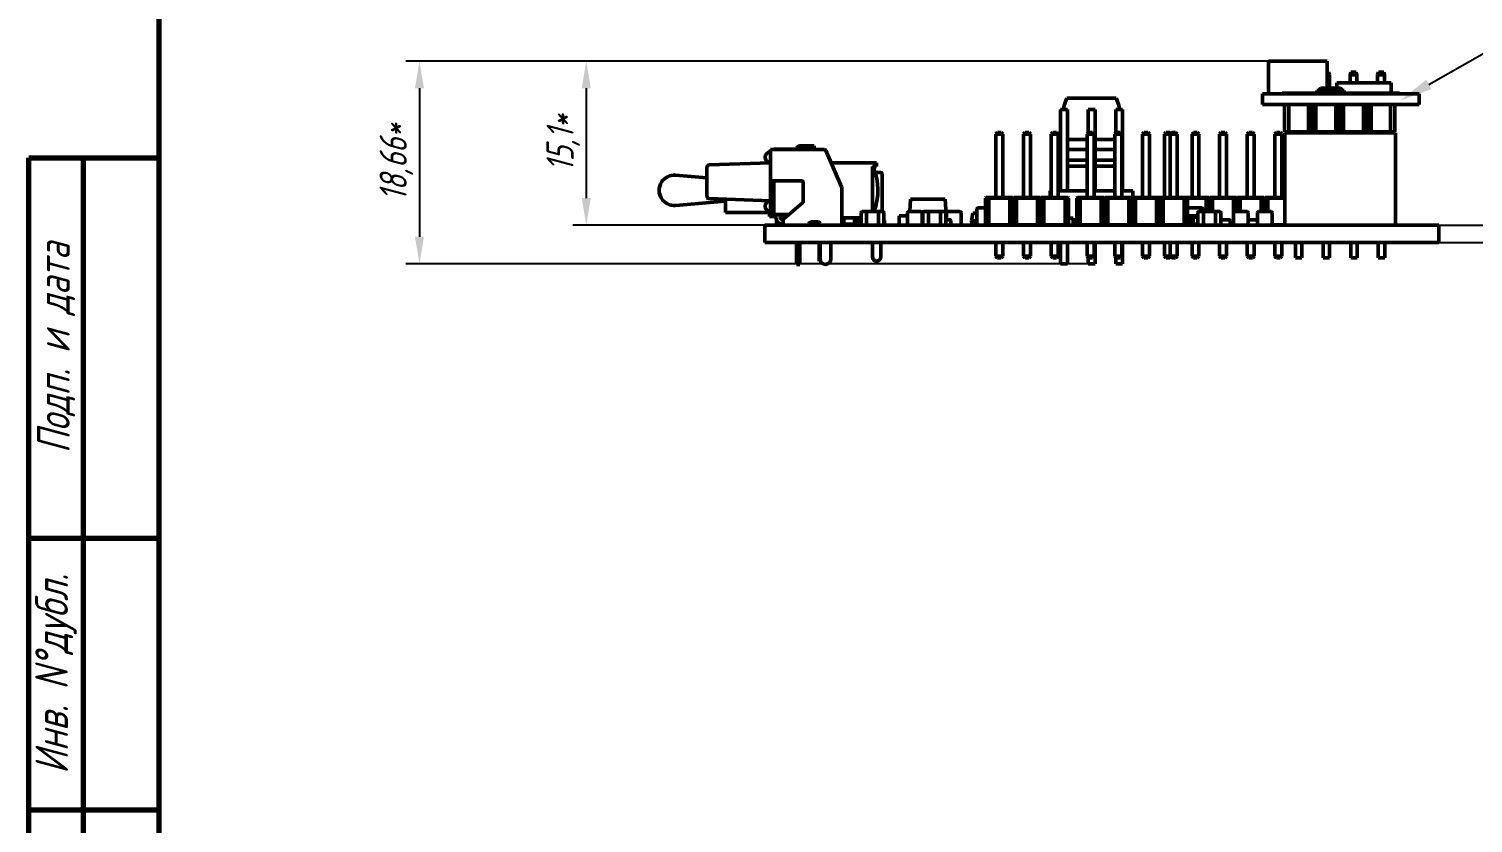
# Model space of a CAD drawing. Header units: millimetres. Extents: x 2803 to 446186229, y 1206 to 1506.
# Drawn here: x 3011.8 to 3144.7, y 1297.6 to 1370.7 of the extents above; entities that cross this region are included whole.
import ezdxf
from ezdxf import colors
from ezdxf.entities.mleader import LeaderData, LeaderLine
from ezdxf.math import Vec2, Vec3

# ---------------------------------------------------------------- set-up
doc = ezdxf.new("R2010")
doc.units = ezdxf.units.MM
for name, color, linetype, lineweight in [('Format', 7, 'Continuous', 25), ('Tonk', 7, 'Continuous', 25), ('Visible (ANSI)', 7, 'Continuous', 50)]:
    doc.layers.add(name, color=color, linetype=linetype, lineweight=lineweight)
doc.styles.get("Standard").update_dxf_attribs({"font": '', "width": 0.8, "oblique": 15})
doc.styles.get('Standard').set_extended_font_data('GOST type B')
doc.dimstyles.new('ISO-25', dxfattribs={"dimtxt": 2.5, "dimasz": 2.5, "dimexe": 1.25, "dimexo": 0, "dimtad": 1, "dimtxsty": 'Standard', "dimcen": 2.5, "dimadec": 0, "dimazin": 0, "dimtfac": 1, "dimtmove": 0, "dimatfit": 3, "dimfxl": 1, "dimarcsym": 0})

# ---------------------------------------------------------------- blocks, each defined once
blk = doc.blocks.new('*D70')
at = {"layer": 'Tonk', "color": 0, "lineweight": -2, "transparency": 16777216}
for p, q in [((3125.9, 1367.76), (3046.53, 1367.76)), ((3047.78, 1365.26), (3047.78, 1351.6)), ((3109.94, 1349.1), (3046.53, 1349.1))]:
    blk.add_line(p, q, dxfattribs=at)
at = {"layer": 'Tonk', "color": 0, "transparency": 16777216}
for points in [[(3047.37, 1365.26), (3048.2, 1365.26), (3047.78, 1367.76)], [(3047.37, 1351.6), (3048.2, 1351.6), (3047.78, 1349.1)]]:
    blk.add_solid(points, dxfattribs=at)
at = {"layer": 'Tonk', "color": 0, "transparency": 16777216, "insert": (3045.66, 1358.43), "char_height": 2.5, "width": 6.4379, "attachment_point": 5, "rotation": 90}
blk.add_mtext('18,66*', dxfattribs=at)
blk = doc.blocks.new('*D71')
at = {"layer": 'Tonk', "color": 0, "lineweight": -2, "transparency": 16777216}
for p, q in [((3160.66, 1355.16), (3160.66, 1363.5)), ((3079.56, 1352.66), (3161.91, 1352.66)), ((3160.66, 1351.07), (3160.66, 1352.66)), ((3079.56, 1351.07), (3161.91, 1351.07)), ((3160.66, 1348.57), (3160.66, 1346.07))]:
    blk.add_line(p, q, dxfattribs=at)
at = {"layer": 'Tonk', "color": 0, "transparency": 16777216}
for points in [[(3160.24, 1355.16), (3161.07, 1355.16), (3160.66, 1352.66)], [(3160.24, 1348.57), (3161.07, 1348.57), (3160.66, 1351.07)]]:
    blk.add_solid(points, dxfattribs=at)
at = {"layer": 'Tonk', "color": 0, "transparency": 16777216, "insert": (3158.53, 1360.6), "char_height": 2.5, "attachment_point": 5, "rotation": 90}
blk.add_mtext('1,6*', dxfattribs=at)
blk = doc.blocks.new('*D72')
at = {"layer": 'Tonk', "color": 0, "lineweight": -2, "transparency": 16777216}
for p, q in [((3125.9, 1367.76), (3061.88, 1367.76)), ((3063.13, 1365.26), (3063.13, 1355.16)), ((3079.56, 1352.66), (3061.88, 1352.66))]:
    blk.add_line(p, q, dxfattribs=at)
at = {"layer": 'Tonk', "color": 0, "transparency": 16777216}
for points in [[(3062.71, 1365.26), (3063.55, 1365.26), (3063.13, 1367.76)], [(3062.71, 1355.16), (3063.55, 1355.16), (3063.13, 1352.66)]]:
    blk.add_solid(points, dxfattribs=at)
at = {"layer": 'Tonk', "color": 0, "transparency": 16777216, "insert": (3061.01, 1360.21), "char_height": 2.5, "attachment_point": 5, "rotation": 90}
blk.add_mtext('15,1*', dxfattribs=at)

msp = doc.modelspace()

# ---------------------------------------------------------------- linework, layer by layer
at = {"layer": 'Format', "lineweight": 70}
for p, q in [((3023.849, 1253.782), (3023.849, 1500.782)), ((3011.849, 1213.863), (3011.849, 1358.863)), ((3011.849, 1358.863), (3016.849, 1358.863)), ((3016.849, 1358.863), (3016.849, 1213.863)), ((3016.849, 1358.863), (3023.849, 1358.863)), ((3011.849, 1323.863), (3023.849, 1323.863)), ((3011.849, 1298.863), (3023.849, 1298.863))]:
    msp.add_line(p, q, dxfattribs=at)
at = {"layer": 'Visible (ANSI)'}
for p, q in [((3125.898, 1367.758), (3125.898, 1364.758)), ((3125.898, 1367.758), (3131.298, 1367.758)), ((3131.298, 1367.758), (3131.298, 1365.258)), ((3131.298, 1366.758), (3131.431, 1366.758)), ((3131.498, 1366.508), (3131.298, 1366.508)), ((3131.431, 1366.758), (3131.498, 1366.508)), ((3131.498, 1365.258), (3131.498, 1366.508)), ((3133.465, 1366.758), (3133.398, 1366.508)), ((3133.398, 1365.758), (3133.398, 1366.508)), ((3134.038, 1366.508), (3133.398, 1366.508)), ((3133.465, 1366.758), (3133.971, 1366.758)), ((3133.971, 1366.758), (3134.038, 1366.508)), ((3134.038, 1365.758), (3134.038, 1366.508)), ((3136.005, 1366.758), (3135.938, 1366.508)), ((3135.938, 1365.758), (3135.938, 1366.508)), ((3136.578, 1366.508), (3135.938, 1366.508)), ((3136.005, 1366.758), (3136.511, 1366.758)), ((3136.511, 1366.758), (3136.578, 1366.508)), ((3136.578, 1365.758), (3136.578, 1366.508)), ((3125.358, 1364.757), (3125.358, 1364.758)), ((3125.358, 1364.758), (3139.758, 1364.758)), ((3139.758, 1364.757), (3125.358, 1364.757)), ((3125.358, 1363.759), (3125.358, 1364.757)), ((3125.358, 1364.757), (3139.758, 1364.757)), ((3127.168, 1364.808), (3127.268, 1364.808)), ((3127.168, 1364.758), (3127.168, 1364.808)), ((3127.268, 1364.808), (3130.868, 1364.808)), ((3130.358, 1365.058), (3130.358, 1364.808)), ((3130.358, 1365.058), (3130.458, 1365.058)), ((3130.458, 1365.058), (3130.458, 1364.808)), ((3130.458, 1365.058), (3132.758, 1365.058)), ((3130.608, 1365.158), (3130.608, 1365.058)), ((3130.708, 1365.258), (3130.808, 1365.258)), ((3130.808, 1365.258), (3132.408, 1365.258)), ((3130.868, 1364.808), (3130.968, 1364.808)), ((3130.968, 1364.808), (3131.068, 1364.808)), ((3130.968, 1364.808), (3130.968, 1364.758)), ((3131.068, 1364.808), (3131.398, 1364.808)), ((3131.398, 1364.808), (3131.498, 1364.808)), ((3131.498, 1364.808), (3131.598, 1364.808)), ((3131.498, 1364.758), (3131.498, 1364.808)), ((3131.598, 1364.808), (3133.198, 1364.808)), ((3132.178, 1365.758), (3132.178, 1365.258)), ((3132.178, 1365.758), (3137.178, 1365.758)), ((3132.408, 1365.258), (3132.508, 1365.258)), ((3132.608, 1365.158), (3132.608, 1365.058)), ((3132.758, 1365.058), (3132.758, 1364.808)), ((3132.758, 1365.058), (3132.858, 1365.058)), ((3132.858, 1365.058), (3132.858, 1364.808)), ((3133.198, 1364.808), (3133.298, 1364.808)), ((3133.298, 1364.808), (3133.398, 1364.808)), ((3133.298, 1364.808), (3133.298, 1364.758)), ((3133.398, 1364.808), (3133.728, 1364.808)), ((3133.728, 1364.808), (3133.828, 1364.808)), ((3133.828, 1364.808), (3133.928, 1364.808)), ((3133.828, 1364.758), (3133.828, 1364.808)), ((3133.928, 1364.808), (3135.528, 1364.808)), ((3135.528, 1364.808), (3135.628, 1364.808)), ((3135.628, 1364.808), (3135.728, 1364.808)), ((3135.628, 1364.808), (3135.628, 1364.758)), ((3135.728, 1364.808), (3136.058, 1364.808)), ((3136.058, 1364.808), (3136.158, 1364.808)), ((3136.158, 1364.808), (3136.258, 1364.808)), ((3136.158, 1364.758), (3136.158, 1364.808)), ((3136.258, 1364.808), (3137.858, 1364.808)), ((3137.178, 1365.758), (3137.178, 1364.808)), ((3137.858, 1364.808), (3137.958, 1364.808)), ((3137.958, 1364.808), (3137.958, 1364.758)), ((3139.758, 1364.757), (3139.758, 1364.758)), ((3139.758, 1363.759), (3139.758, 1364.757)), ((3107.399, 1363.318), (3106.759, 1363.318)), ((3106.759, 1355.819), (3106.759, 1363.318)), ((3107.079, 1363.608), (3107.352, 1364.358)), ((3107.079, 1363.608), (3107.079, 1363.318)), ((3107.352, 1364.358), (3111.886, 1364.358)), ((3107.399, 1355.819), (3107.399, 1363.318)), ((3109.299, 1363.318), (3109.299, 1361.121)), ((3109.299, 1363.318), (3109.939, 1363.318)), ((3109.939, 1363.318), (3109.939, 1355.819)), ((3111.839, 1363.318), (3111.839, 1361.121)), ((3111.839, 1363.318), (3112.479, 1363.318)), ((3111.886, 1364.358), (3112.159, 1363.608)), ((3112.159, 1363.608), (3112.159, 1363.318)), ((3112.479, 1363.318), (3112.479, 1355.819)), ((3139.758, 1363.759), (3125.358, 1363.759)), ((3125.358, 1363.759), (3139.758, 1363.759)), ((3125.358, 1363.759), (3125.358, 1363.758)), ((3139.758, 1363.758), (3125.358, 1363.758)), ((3127.368, 1363.308), (3127.368, 1363.758)), ((3127.368, 1361.258), (3127.368, 1363.308)), ((3127.768, 1363.758), (3127.768, 1361.258)), ((3129.563, 1363.758), (3129.563, 1361.258)), ((3129.863, 1363.758), (3129.863, 1361.258)), ((3129.953, 1363.758), (3129.953, 1361.258)), ((3130.253, 1363.758), (3130.253, 1361.258)), ((3132.103, 1363.758), (3132.103, 1361.258)), ((3132.403, 1363.758), (3132.403, 1361.258)), ((3132.493, 1363.758), (3132.493, 1361.258)), ((3132.793, 1363.758), (3132.793, 1361.258)), ((3134.643, 1363.758), (3134.643, 1361.258)), ((3134.943, 1363.758), (3134.943, 1361.258)), ((3135.033, 1363.758), (3135.033, 1361.258)), ((3135.333, 1363.758), (3135.333, 1361.258)), ((3137.128, 1361.258), (3137.128, 1363.758)), ((3137.528, 1363.758), (3137.528, 1363.308)), ((3137.528, 1363.308), (3137.528, 1361.258)), ((3139.758, 1363.759), (3139.758, 1363.758)), ((3100.813, 1361.048), (3100.963, 1361.198)), ((3100.813, 1361.048), (3100.813, 1355.199)), ((3101.453, 1361.048), (3100.813, 1361.048)), ((3100.963, 1361.198), (3101.303, 1361.198)), ((3101.453, 1361.048), (3101.303, 1361.198)), ((3101.453, 1361.048), (3101.453, 1355.199)), ((3103.352, 1361.048), (3103.502, 1361.198)), ((3103.352, 1361.048), (3103.352, 1355.199)), ((3103.992, 1361.048), (3103.352, 1361.048)), ((3103.502, 1361.198), (3103.842, 1361.198)), ((3103.992, 1361.048), (3103.842, 1361.198)), ((3103.992, 1361.048), (3103.992, 1355.199)), ((3105.892, 1361.048), (3106.042, 1361.198)), ((3105.892, 1361.048), (3105.892, 1355.199)), ((3106.532, 1361.048), (3105.892, 1361.048)), ((3106.042, 1361.198), (3106.382, 1361.198)), ((3106.532, 1361.048), (3106.382, 1361.198)), ((3106.532, 1361.048), (3106.532, 1355.199)), ((3109.376, 1361.198), (3109.226, 1361.048)), ((3109.226, 1361.048), (3109.226, 1355.199)), ((3109.866, 1361.048), (3109.226, 1361.048)), ((3109.376, 1361.198), (3109.716, 1361.198)), ((3109.716, 1361.198), (3109.866, 1361.048)), ((3109.866, 1361.048), (3109.866, 1355.199)), ((3111.916, 1361.198), (3111.766, 1361.048)), ((3111.766, 1361.048), (3111.766, 1355.199)), ((3112.406, 1361.048), (3111.766, 1361.048)), ((3111.916, 1361.198), (3112.256, 1361.198)), ((3112.256, 1361.198), (3112.406, 1361.048)), ((3112.406, 1361.048), (3112.406, 1355.199)), ((3114.456, 1361.198), (3114.306, 1361.048)), ((3114.306, 1361.048), (3114.306, 1355.199)), ((3114.946, 1361.048), (3114.306, 1361.048)), ((3114.456, 1361.198), (3114.796, 1361.198)), ((3114.796, 1361.198), (3114.946, 1361.048)), ((3114.946, 1361.048), (3114.946, 1355.199)), ((3116.319, 1361.048), (3116.469, 1361.198)), ((3116.319, 1361.048), (3116.319, 1355.199)), ((3116.846, 1361.048), (3116.319, 1361.048)), ((3116.469, 1361.198), (3116.809, 1361.198)), ((3116.902, 1361.105), (3116.809, 1361.198)), ((3116.996, 1361.198), (3116.846, 1361.048)), ((3116.846, 1361.048), (3116.846, 1355.199)), ((3117.486, 1361.048), (3116.846, 1361.048)), ((3116.996, 1361.198), (3117.336, 1361.198)), ((3117.336, 1361.198), (3117.486, 1361.048)), ((3117.486, 1361.048), (3117.486, 1355.199)), ((3118.859, 1361.048), (3119.009, 1361.198)), ((3118.859, 1361.048), (3118.859, 1355.199)), ((3119.499, 1361.048), (3118.859, 1361.048)), ((3119.009, 1361.198), (3119.349, 1361.198)), ((3119.499, 1361.048), (3119.349, 1361.198)), ((3119.499, 1361.048), (3119.499, 1355.199)), ((3121.399, 1361.048), (3121.549, 1361.198)), ((3121.399, 1361.048), (3121.399, 1355.199)), ((3122.038, 1361.048), (3121.399, 1361.048)), ((3121.549, 1361.198), (3121.888, 1361.198)), ((3122.038, 1361.048), (3121.888, 1361.198)), ((3122.038, 1361.048), (3122.038, 1355.199)), ((3123.938, 1361.048), (3124.088, 1361.198)), ((3123.938, 1361.048), (3123.938, 1355.199)), ((3124.578, 1361.048), (3123.938, 1361.048)), ((3124.088, 1361.198), (3124.428, 1361.198)), ((3124.578, 1361.048), (3124.428, 1361.198)), ((3124.578, 1361.048), (3124.578, 1355.199)), ((3126.478, 1361.048), (3126.628, 1361.198)), ((3126.478, 1361.048), (3126.478, 1355.199)), ((3127.118, 1361.048), (3126.478, 1361.048)), ((3126.628, 1361.198), (3126.968, 1361.198)), ((3127.118, 1361.048), (3126.968, 1361.198)), ((3127.118, 1361.048), (3127.118, 1355.199)), ((3127.768, 1361.258), (3127.368, 1361.258)), ((3127.408, 1361.158), (3127.408, 1352.659)), ((3127.408, 1361.158), (3137.568, 1361.158)), ((3127.768, 1361.258), (3129.563, 1361.258)), ((3128.318, 1361.158), (3128.318, 1361.258)), ((3128.958, 1361.158), (3128.958, 1361.258)), ((3129.563, 1361.258), (3129.863, 1361.258)), ((3129.863, 1361.258), (3129.953, 1361.258)), ((3129.953, 1361.258), (3130.253, 1361.258)), ((3130.253, 1361.258), (3132.103, 1361.258)), ((3130.858, 1361.158), (3130.858, 1361.258)), ((3131.498, 1361.158), (3131.498, 1361.258)), ((3132.103, 1361.258), (3132.403, 1361.258)), ((3132.403, 1361.258), (3132.493, 1361.258)), ((3132.493, 1361.258), (3132.793, 1361.258)), ((3132.793, 1361.258), (3134.643, 1361.258)), ((3133.398, 1361.158), (3133.398, 1361.258)), ((3134.038, 1361.158), (3134.038, 1361.258)), ((3134.643, 1361.258), (3134.943, 1361.258)), ((3134.943, 1361.258), (3135.033, 1361.258)), ((3135.033, 1361.258), (3135.333, 1361.258)), ((3135.333, 1361.258), (3137.128, 1361.258)), ((3135.938, 1361.158), (3135.938, 1361.258)), ((3136.578, 1361.158), (3136.578, 1361.258)), ((3137.528, 1361.258), (3137.128, 1361.258)), ((3137.568, 1361.158), (3137.568, 1352.659)), ((3080.086, 1356.758), (3080.086, 1359.628)), ((3080.086, 1359.628), (3080.486, 1359.628)), ((3080.386, 1359.658), (3080.386, 1359.628)), ((3083.386, 1359.658), (3080.386, 1359.658)), ((3080.486, 1359.628), (3085.037, 1359.628)), ((3084.086, 1359.958), (3082.786, 1359.958)), ((3083.386, 1359.658), (3083.386, 1359.628)), ((3083.386, 1359.658), (3084.086, 1359.658)), ((3083.686, 1359.628), (3083.686, 1359.658)), ((3084.086, 1359.658), (3084.086, 1359.958)), ((3085.175, 1359.538), (3086.623, 1356.187)), ((3107.399, 1360.556), (3109.226, 1360.556)), ((3107.399, 1359.638), (3109.226, 1359.638)), ((3109.939, 1360.556), (3111.766, 1360.556)), ((3109.939, 1359.638), (3111.766, 1359.638)), ((3074.236, 1358.011), (3074.236, 1355.306)), ((3074.429, 1358.211), (3080.086, 1358.408)), ((3085.661, 1358.413), (3089.84, 1358.413)), ((3089.46, 1358.078), (3089.46, 1353.909)), ((3089.84, 1358.078), (3089.46, 1358.078)), ((3089.84, 1358.413), (3089.84, 1358.078)), ((3107.399, 1358.638), (3109.226, 1358.638)), ((3107.399, 1358.108), (3109.226, 1358.108)), ((3109.939, 1358.638), (3111.766, 1358.638)), ((3109.939, 1358.108), (3111.766, 1358.108)), ((3074.236, 1357.016), (3071.353, 1357.268)), ((3080.086, 1356.608), (3080.086, 1356.758)), ((3080.086, 1356.758), (3080.486, 1356.758)), ((3080.386, 1356.698), (3080.386, 1356.758)), ((3080.386, 1354.059), (3080.386, 1356.698)), ((3082.936, 1356.758), (3080.486, 1356.758)), ((3090.24, 1357.518), (3089.708, 1357.518)), ((3090.34, 1353.909), (3090.34, 1357.418)), ((3080.086, 1354.089), (3080.086, 1356.608)), ((3083.086, 1354.827), (3083.086, 1356.608)), ((3086.635, 1356.127), (3086.635, 1352.809)), ((3105.809, 1355.819), (3105.809, 1355.199)), ((3105.809, 1355.819), (3105.892, 1355.819)), ((3106.532, 1355.819), (3109.226, 1355.819)), ((3109.866, 1355.819), (3111.766, 1355.819)), ((3112.406, 1355.819), (3113.429, 1355.819)), ((3113.429, 1355.819), (3113.429, 1355.199)), ((3075.931, 1354.879), (3071.353, 1354.479)), ((3074.429, 1355.106), (3080.086, 1354.909)), ((3075.931, 1353.837), (3075.931, 1355.054)), ((3080.086, 1353.689), (3080.086, 1354.089)), ((3080.386, 1354.059), (3080.386, 1353.659)), ((3081.288, 1353.204), (3083.034, 1354.714)), ((3092.96, 1355.059), (3092.9, 1353.909)), ((3096.16, 1355.059), (3092.96, 1355.059)), ((3096.16, 1355.059), (3096.26, 1353.159)), ((3099.06, 1352.759), (3099.06, 1354.159)), ((3099.16, 1354.259), (3099.863, 1354.259)), ((3099.913, 1355.199), (3099.863, 1355.149)), ((3099.863, 1352.709), (3099.863, 1355.149)), ((3100.163, 1355.149), (3099.863, 1355.149)), ((3099.913, 1355.199), (3100.183, 1355.199)), ((3100.183, 1355.199), (3100.163, 1355.149)), ((3100.163, 1355.149), (3100.163, 1352.709)), ((3102.103, 1355.149), (3100.163, 1355.149)), ((3100.183, 1355.199), (3102.082, 1355.199)), ((3102.082, 1355.199), (3102.353, 1355.199)), ((3102.082, 1355.199), (3102.103, 1355.149)), ((3102.103, 1352.709), (3102.103, 1355.149)), ((3102.403, 1355.149), (3102.103, 1355.149)), ((3102.403, 1355.149), (3102.353, 1355.199)), ((3102.453, 1355.199), (3102.403, 1355.149)), ((3102.403, 1355.149), (3102.403, 1352.709)), ((3102.403, 1352.709), (3102.403, 1355.149)), ((3102.703, 1355.149), (3102.403, 1355.149)), ((3102.453, 1355.199), (3102.723, 1355.199)), ((3102.723, 1355.199), (3102.703, 1355.149)), ((3102.703, 1355.149), (3102.703, 1352.709)), ((3104.642, 1355.149), (3102.703, 1355.149)), ((3102.723, 1355.199), (3104.622, 1355.199)), ((3104.622, 1355.199), (3104.892, 1355.199)), ((3104.622, 1355.199), (3104.642, 1355.149)), ((3104.642, 1352.709), (3104.642, 1355.149)), ((3104.942, 1355.149), (3104.642, 1355.149)), ((3104.942, 1355.149), (3104.892, 1355.199)), ((3104.992, 1355.199), (3104.942, 1355.149)), ((3104.942, 1352.709), (3104.942, 1355.149)), ((3105.242, 1355.149), (3104.942, 1355.149)), ((3104.942, 1355.149), (3104.942, 1352.709)), ((3104.992, 1355.199), (3105.263, 1355.199)), ((3105.263, 1355.199), (3105.242, 1355.149)), ((3105.242, 1355.149), (3105.242, 1352.709)), ((3107.182, 1355.149), (3105.242, 1355.149)), ((3105.263, 1355.199), (3107.162, 1355.199)), ((3107.162, 1355.199), (3107.432, 1355.199)), ((3107.162, 1355.199), (3107.182, 1355.149)), ((3107.182, 1352.709), (3107.182, 1355.149)), ((3107.482, 1355.149), (3107.182, 1355.149)), ((3107.482, 1355.149), (3107.432, 1355.199)), ((3107.482, 1355.149), (3107.482, 1352.709)), ((3108.276, 1355.149), (3108.326, 1355.199)), ((3108.276, 1352.709), (3108.276, 1355.149)), ((3108.576, 1355.149), (3108.276, 1355.149)), ((3108.326, 1355.199), (3108.597, 1355.199)), ((3108.576, 1355.149), (3108.597, 1355.199)), ((3108.576, 1355.149), (3108.576, 1352.709)), ((3110.516, 1355.149), (3108.576, 1355.149)), ((3108.597, 1355.199), (3110.495, 1355.199)), ((3110.495, 1355.199), (3110.766, 1355.199)), ((3110.516, 1355.149), (3110.495, 1355.199)), ((3110.516, 1352.709), (3110.516, 1355.149)), ((3110.816, 1355.149), (3110.516, 1355.149)), ((3110.766, 1355.199), (3110.816, 1355.149)), ((3110.816, 1355.149), (3110.866, 1355.199)), ((3110.816, 1352.709), (3110.816, 1355.149)), ((3111.116, 1355.149), (3110.816, 1355.149)), ((3110.816, 1355.149), (3110.816, 1352.709)), ((3110.866, 1355.199), (3111.137, 1355.199)), ((3111.116, 1355.149), (3111.137, 1355.199)), ((3111.116, 1355.149), (3111.116, 1352.709)), ((3113.056, 1355.149), (3111.116, 1355.149)), ((3111.137, 1355.199), (3113.035, 1355.199)), ((3113.035, 1355.199), (3113.306, 1355.199)), ((3113.056, 1355.149), (3113.035, 1355.199)), ((3113.056, 1352.709), (3113.056, 1355.149)), ((3113.356, 1355.149), (3113.056, 1355.149)), ((3113.306, 1355.199), (3113.356, 1355.149)), ((3113.356, 1355.149), (3113.406, 1355.199)), ((3113.356, 1355.149), (3113.356, 1352.709)), ((3113.356, 1352.709), (3113.356, 1355.149)), ((3113.656, 1355.149), (3113.356, 1355.149)), ((3113.406, 1355.199), (3113.677, 1355.199)), ((3113.656, 1355.149), (3113.677, 1355.199)), ((3113.656, 1355.149), (3113.656, 1352.709)), ((3115.596, 1355.149), (3113.656, 1355.149)), ((3113.677, 1355.199), (3115.575, 1355.199)), ((3115.575, 1355.199), (3115.846, 1355.199)), ((3115.596, 1355.149), (3115.575, 1355.199)), ((3115.596, 1352.709), (3115.596, 1355.149)), ((3115.896, 1355.149), (3115.596, 1355.149)), ((3115.846, 1355.199), (3115.896, 1355.149)), ((3115.846, 1355.199), (3115.946, 1355.199)), ((3115.896, 1355.149), (3115.946, 1355.199)), ((3115.896, 1352.709), (3115.896, 1355.149)), ((3116.196, 1355.149), (3115.896, 1355.149)), ((3115.896, 1355.149), (3115.896, 1352.709)), ((3115.946, 1355.199), (3116.217, 1355.199)), ((3116.196, 1355.149), (3116.217, 1355.199)), ((3116.196, 1355.149), (3116.196, 1352.709)), ((3118.136, 1355.149), (3116.196, 1355.149)), ((3116.217, 1355.199), (3118.115, 1355.199)), ((3118.115, 1355.199), (3118.386, 1355.199)), ((3118.136, 1355.149), (3118.115, 1355.199)), ((3118.136, 1352.709), (3118.136, 1355.149)), ((3118.436, 1355.149), (3118.136, 1355.149)), ((3118.386, 1355.199), (3118.436, 1355.149)), ((3118.386, 1355.199), (3120.128, 1355.199)), ((3118.436, 1355.149), (3118.436, 1352.709)), ((3120.149, 1355.149), (3118.436, 1355.149)), ((3118.436, 1354.259), (3119.755, 1354.259)), ((3119.962, 1353.909), (3119.857, 1354.187)), ((3120.128, 1355.199), (3120.399, 1355.199)), ((3120.128, 1355.199), (3120.149, 1355.149)), ((3120.149, 1353.909), (3120.149, 1355.149)), ((3120.449, 1355.149), (3120.149, 1355.149)), ((3120.449, 1355.149), (3120.399, 1355.199)), ((3120.499, 1355.199), (3120.449, 1355.149)), ((3120.449, 1353.909), (3120.449, 1355.149)), ((3120.749, 1355.149), (3120.449, 1355.149)), ((3120.449, 1355.149), (3120.449, 1353.909)), ((3120.499, 1355.199), (3120.769, 1355.199)), ((3120.769, 1355.199), (3120.749, 1355.149)), ((3120.749, 1355.149), (3120.749, 1353.909)), ((3122.688, 1355.149), (3120.749, 1355.149)), ((3120.769, 1355.199), (3122.668, 1355.199)), ((3122.668, 1355.199), (3122.938, 1355.199)), ((3122.668, 1355.199), (3122.688, 1355.149)), ((3122.688, 1353.84), (3122.688, 1355.149)), ((3122.988, 1355.149), (3122.688, 1355.149)), ((3122.988, 1355.149), (3122.938, 1355.199)), ((3123.038, 1355.199), (3122.988, 1355.149)), ((3122.988, 1355.149), (3122.988, 1353.909)), ((3122.988, 1353.909), (3122.988, 1355.149)), ((3123.288, 1355.149), (3122.988, 1355.149)), ((3123.038, 1355.199), (3123.309, 1355.199)), ((3123.309, 1355.199), (3123.288, 1355.149)), ((3123.288, 1355.149), (3123.288, 1353.909)), ((3125.228, 1355.149), (3123.288, 1355.149)), ((3123.309, 1355.199), (3125.208, 1355.199)), ((3125.208, 1355.199), (3125.478, 1355.199)), ((3125.208, 1355.199), (3125.228, 1355.149)), ((3125.228, 1353.909), (3125.228, 1355.149)), ((3125.528, 1355.149), (3125.228, 1355.149)), ((3125.528, 1355.149), (3125.478, 1355.199)), ((3125.578, 1355.199), (3125.528, 1355.149)), ((3125.528, 1353.909), (3125.528, 1355.149)), ((3125.828, 1355.149), (3125.528, 1355.149)), ((3125.528, 1355.149), (3125.528, 1353.909)), ((3125.578, 1355.199), (3125.849, 1355.199)), ((3125.849, 1355.199), (3125.828, 1355.149)), ((3125.828, 1355.149), (3125.828, 1353.909)), ((3127.408, 1355.149), (3125.828, 1355.149)), ((3125.849, 1355.199), (3127.408, 1355.199)), ((3075.931, 1353.837), (3079.981, 1353.837)), ((3079.561, 1351.067), (3079.561, 1352.659)), ((3079.561, 1352.659), (3081.561, 1352.659)), ((3079.981, 1353.474), (3079.981, 1353.837)), ((3080.581, 1353.474), (3079.981, 1353.474)), ((3080.086, 1353.689), (3080.386, 1353.689)), ((3080.386, 1353.659), (3081.814, 1353.659)), ((3080.581, 1353.659), (3080.581, 1353.369)), ((3080.621, 1353.153), (3080.621, 1352.709)), ((3080.621, 1352.709), (3081.274, 1352.709)), ((3080.981, 1353.534), (3080.981, 1353.659)), ((3080.981, 1353.369), (3080.981, 1353.659)), ((3080.99, 1353.474), (3080.981, 1353.474)), ((3081.438, 1353.334), (3081.181, 1353.334)), ((3081.258, 1353.169), (3081.181, 1353.169)), ((3081.181, 1352.769), (3081.241, 1352.769)), ((3081.236, 1352.809), (3081.236, 1353.09)), ((3139.558, 1352.659), (3081.561, 1352.659)), ((3083.621, 1352.659), (3083.621, 1352.743)), ((3083.63, 1352.769), (3084.45, 1352.769)), ((3084.485, 1352.959), (3083.786, 1352.959)), ((3083.921, 1352.659), (3083.921, 1352.769)), ((3084.635, 1352.659), (3084.635, 1352.809)), ((3086.82, 1352.759), (3086.627, 1352.759)), ((3088.41, 1353.334), (3086.635, 1353.334)), ((3086.82, 1353.259), (3086.635, 1353.259)), ((3086.82, 1352.759), (3086.82, 1353.259)), ((3087.82, 1352.759), (3086.82, 1352.759)), ((3087.82, 1352.759), (3087.82, 1353.259)), ((3088.12, 1353.159), (3088.12, 1353.259)), ((3088.12, 1353.059), (3088.12, 1353.159)), ((3088.41, 1353.059), (3088.12, 1353.059)), ((3088.12, 1352.659), (3088.12, 1353.059)), ((3088.41, 1353.809), (3088.41, 1352.759)), ((3088.415, 1352.659), (3088.415, 1352.727)), ((3088.91, 1353.909), (3088.51, 1353.909)), ((3088.91, 1353.809), (3088.91, 1353.909)), ((3090.01, 1353.909), (3088.91, 1353.909)), ((3088.91, 1353.909), (3088.91, 1353.809)), ((3088.91, 1352.759), (3088.91, 1353.809)), ((3088.91, 1352.759), (3088.91, 1353.809)), ((3088.91, 1352.659), (3088.91, 1352.759)), ((3088.91, 1352.759), (3088.91, 1352.659)), ((3090.01, 1353.809), (3090.01, 1353.909)), ((3090.41, 1353.909), (3090.01, 1353.909)), ((3090.01, 1353.909), (3090.01, 1353.809)), ((3090.01, 1352.759), (3090.01, 1353.809)), ((3090.01, 1352.759), (3090.01, 1353.809)), ((3090.01, 1352.659), (3090.01, 1352.759)), ((3090.01, 1352.759), (3090.01, 1352.659)), ((3090.51, 1352.759), (3090.51, 1353.809)), ((3090.51, 1353.159), (3090.51, 1353.159)), ((3090.56, 1353.109), (3090.56, 1352.709)), ((3092.685, 1353.509), (3091.915, 1353.509)), ((3091.915, 1352.659), (3091.915, 1353.509)), ((3092.685, 1353.809), (3092.685, 1352.759)), ((3093.935, 1353.909), (3092.785, 1353.909)), ((3094.035, 1352.759), (3094.035, 1353.809)), ((3094.035, 1353.159), (3094.11, 1353.159)), ((3094.11, 1353.809), (3094.11, 1352.759)), ((3094.61, 1353.909), (3094.21, 1353.909)), ((3094.61, 1353.809), (3094.61, 1353.909)), ((3095.71, 1353.909), (3094.61, 1353.909)), ((3094.61, 1353.909), (3094.61, 1353.809)), ((3094.61, 1352.759), (3094.61, 1353.809)), ((3094.61, 1352.759), (3094.61, 1353.809)), ((3094.61, 1352.659), (3094.61, 1352.759)), ((3094.61, 1352.759), (3094.61, 1352.659)), ((3095.71, 1353.809), (3095.71, 1353.909)), ((3096.11, 1353.909), (3095.71, 1353.909)), ((3095.71, 1353.909), (3095.71, 1353.809)), ((3095.71, 1352.759), (3095.71, 1353.809)), ((3095.71, 1352.759), (3095.71, 1353.809)), ((3095.71, 1352.659), (3095.71, 1352.759)), ((3095.71, 1352.759), (3095.71, 1352.659)), ((3096.21, 1352.759), (3096.21, 1353.809)), ((3096.21, 1353.159), (3096.61, 1353.159)), ((3096.285, 1353.809), (3096.285, 1353.159)), ((3097.535, 1353.909), (3096.385, 1353.909)), ((3096.66, 1353.109), (3096.66, 1352.709)), ((3097.635, 1352.759), (3097.635, 1353.809)), ((3098.683, 1353.769), (3098.56, 1353.069)), ((3098.895, 1353.069), (3098.56, 1353.069)), ((3098.63, 1352.669), (3098.56, 1353.069)), ((3098.63, 1352.669), (3098.895, 1352.669)), ((3099.06, 1353.769), (3098.683, 1353.769)), ((3098.895, 1353.165), (3099.06, 1353.165)), ((3098.895, 1353.165), (3098.895, 1353.003)), ((3098.895, 1353.003), (3098.895, 1352.851)), ((3098.895, 1352.851), (3098.895, 1352.769)), ((3098.895, 1352.769), (3099.06, 1352.769)), ((3098.895, 1352.769), (3098.895, 1352.669)), ((3098.895, 1352.669), (3099.116, 1352.669)), ((3099.863, 1352.709), (3100.163, 1352.709)), ((3099.913, 1352.659), (3099.863, 1352.709)), ((3100.163, 1352.709), (3102.103, 1352.709)), ((3100.183, 1352.659), (3100.163, 1352.709)), ((3102.082, 1352.659), (3102.103, 1352.709)), ((3102.103, 1352.709), (3102.403, 1352.709)), ((3102.403, 1352.709), (3102.353, 1352.659)), ((3102.403, 1352.709), (3102.703, 1352.709)), ((3102.453, 1352.659), (3102.403, 1352.709)), ((3102.703, 1352.709), (3104.642, 1352.709)), ((3102.723, 1352.659), (3102.703, 1352.709)), ((3104.622, 1352.659), (3104.642, 1352.709)), ((3104.642, 1352.709), (3104.942, 1352.709)), ((3104.942, 1352.709), (3104.892, 1352.659)), ((3104.942, 1352.709), (3105.242, 1352.709)), ((3104.992, 1352.659), (3104.942, 1352.709)), ((3105.242, 1352.709), (3107.182, 1352.709)), ((3105.263, 1352.659), (3105.242, 1352.709)), ((3107.162, 1352.659), (3107.182, 1352.709)), ((3107.182, 1352.709), (3107.482, 1352.709)), ((3107.482, 1352.709), (3107.432, 1352.659)), ((3107.919, 1353.299), (3107.482, 1353.299)), ((3107.919, 1352.659), (3107.919, 1353.299)), ((3108.276, 1352.709), (3108.576, 1352.709)), ((3108.276, 1352.709), (3108.326, 1352.659)), ((3108.576, 1352.709), (3110.516, 1352.709)), ((3108.576, 1352.709), (3108.597, 1352.659)), ((3110.516, 1352.709), (3110.495, 1352.659)), ((3110.516, 1352.709), (3110.816, 1352.709)), ((3110.816, 1352.709), (3110.766, 1352.659)), ((3110.816, 1352.709), (3111.116, 1352.709)), ((3110.816, 1352.709), (3110.866, 1352.659)), ((3111.116, 1352.709), (3113.056, 1352.709)), ((3111.116, 1352.709), (3111.137, 1352.659)), ((3113.056, 1352.709), (3113.035, 1352.659)), ((3113.056, 1352.709), (3113.356, 1352.709)), ((3113.356, 1352.709), (3113.306, 1352.659)), ((3113.356, 1352.709), (3113.656, 1352.709)), ((3113.356, 1352.709), (3113.406, 1352.659)), ((3113.656, 1352.709), (3115.596, 1352.709)), ((3113.656, 1352.709), (3113.677, 1352.659)), ((3115.596, 1352.709), (3115.575, 1352.659)), ((3115.596, 1352.709), (3115.896, 1352.709)), ((3115.896, 1352.709), (3115.846, 1352.659)), ((3115.896, 1352.709), (3116.196, 1352.709)), ((3115.896, 1352.709), (3115.946, 1352.659)), ((3116.196, 1352.709), (3118.136, 1352.709)), ((3116.196, 1352.709), (3116.217, 1352.659)), ((3118.136, 1352.709), (3118.115, 1352.659)), ((3118.136, 1352.709), (3118.436, 1352.709)), ((3118.436, 1352.709), (3118.386, 1352.659)), ((3118.436, 1353.521), (3118.469, 1353.521)), ((3118.436, 1352.769), (3118.469, 1352.769)), ((3118.469, 1353.521), (3118.749, 1353.521)), ((3118.469, 1353.521), (3118.469, 1353.473)), ((3118.469, 1352.816), (3118.469, 1353.473)), ((3118.469, 1353.411), (3118.749, 1353.411)), ((3118.469, 1352.769), (3118.469, 1352.816)), ((3118.469, 1352.659), (3118.469, 1352.769)), ((3118.469, 1352.759), (3118.749, 1352.759)), ((3118.469, 1352.709), (3118.749, 1352.709)), ((3118.749, 1353.521), (3118.749, 1353.473)), ((3118.749, 1353.521), (3118.969, 1353.521)), ((3118.749, 1352.816), (3118.749, 1353.473)), ((3118.749, 1352.769), (3118.749, 1352.816)), ((3118.749, 1352.659), (3118.749, 1352.769)), ((3118.749, 1352.769), (3118.969, 1352.769)), ((3118.969, 1353.521), (3119.409, 1353.521)), ((3118.969, 1353.521), (3118.969, 1353.473)), ((3118.969, 1352.816), (3118.969, 1353.473)), ((3118.969, 1353.411), (3119.409, 1353.411)), ((3118.969, 1352.769), (3118.969, 1352.816)), ((3118.969, 1352.659), (3118.969, 1352.769)), ((3118.969, 1352.759), (3119.409, 1352.759)), ((3118.969, 1352.709), (3119.422, 1352.709)), ((3119.409, 1353.809), (3119.409, 1352.759)), ((3119.909, 1353.909), (3119.509, 1353.909)), ((3119.909, 1353.809), (3119.909, 1353.909)), ((3121.008, 1353.909), (3119.909, 1353.909)), ((3119.909, 1353.909), (3119.909, 1353.809)), ((3119.909, 1352.759), (3119.909, 1353.809)), ((3119.909, 1352.759), (3119.909, 1353.809)), ((3119.909, 1352.659), (3119.909, 1352.759)), ((3119.909, 1352.759), (3119.909, 1352.659)), ((3121.008, 1353.809), (3121.008, 1353.909)), ((3121.408, 1353.909), (3121.008, 1353.909)), ((3121.008, 1353.909), (3121.008, 1353.809)), ((3121.008, 1352.759), (3121.008, 1353.809)), ((3121.008, 1352.759), (3121.008, 1353.809)), ((3121.008, 1352.659), (3121.008, 1352.759)), ((3121.008, 1352.759), (3121.008, 1352.659)), ((3121.508, 1352.759), (3121.508, 1353.809)), ((3121.508, 1353.159), (3122.308, 1353.159)), ((3122.358, 1353.109), (3122.358, 1352.709)), ((3122.358, 1352.709), (3122.688, 1352.709)), ((3122.668, 1352.659), (3122.688, 1352.709)), ((3122.684, 1353.809), (3122.684, 1352.759)), ((3122.688, 1352.709), (3122.688, 1352.728)), ((3122.688, 1352.709), (3122.697, 1352.709)), ((3123.933, 1353.909), (3122.783, 1353.909)), ((3124.033, 1352.759), (3124.033, 1353.809)), ((3124.033, 1353.159), (3124.883, 1353.159)), ((3124.883, 1353.809), (3124.883, 1352.759)), ((3126.133, 1353.909), (3124.983, 1353.909)), ((3126.22, 1352.709), (3127.408, 1352.709)), ((3126.233, 1352.759), (3126.233, 1353.809)), ((3139.558, 1352.659), (3141.557, 1352.659)), ((3141.557, 1351.067), (3141.557, 1352.659)), ((3079.561, 1351.067), (3081.561, 1351.067)), ((3139.558, 1351.067), (3081.561, 1351.067)), ((3082.486, 1351.067), (3082.486, 1349.409)), ((3082.786, 1349.409), (3082.786, 1351.067)), ((3084.56, 1351.067), (3084.56, 1349.739)), ((3084.635, 1351.067), (3084.635, 1350.993)), ((3084.635, 1350.993), (3084.635, 1350.705)), ((3084.635, 1350.705), (3084.635, 1349.816)), ((3085.635, 1350.993), (3085.635, 1351.067)), ((3085.635, 1350.705), (3085.635, 1350.993)), ((3085.635, 1349.816), (3085.635, 1350.705)), ((3089.46, 1351.067), (3089.46, 1349.739)), ((3090.22, 1349.739), (3090.22, 1351.067)), ((3100.813, 1351.067), (3100.813, 1349.809)), ((3101.453, 1351.067), (3101.453, 1349.809)), ((3103.352, 1351.067), (3103.352, 1349.809)), ((3103.992, 1351.067), (3103.992, 1349.809)), ((3105.892, 1351.067), (3105.892, 1349.809)), ((3106.532, 1351.067), (3106.532, 1349.809)), ((3106.759, 1349.099), (3106.759, 1351.067)), ((3107.399, 1349.099), (3107.399, 1351.067)), ((3109.226, 1351.067), (3109.226, 1349.809)), ((3109.866, 1351.067), (3109.866, 1349.809)), ((3109.939, 1351.067), (3109.939, 1349.099)), ((3111.766, 1351.067), (3111.766, 1349.809)), ((3112.406, 1351.067), (3112.406, 1349.809)), ((3112.479, 1351.067), (3112.479, 1349.099)), ((3114.306, 1351.067), (3114.306, 1349.809)), ((3114.946, 1351.067), (3114.946, 1349.809)), ((3116.319, 1351.067), (3116.319, 1349.809)), ((3116.846, 1351.067), (3116.846, 1349.809)), ((3117.486, 1351.067), (3117.486, 1349.809)), ((3118.859, 1351.067), (3118.859, 1349.809)), ((3119.499, 1351.067), (3119.499, 1349.809)), ((3121.399, 1351.067), (3121.399, 1349.809)), ((3122.038, 1351.067), (3122.038, 1349.809)), ((3123.938, 1351.067), (3123.938, 1349.809)), ((3124.578, 1351.067), (3124.578, 1349.809)), ((3126.478, 1351.067), (3126.478, 1349.809)), ((3127.118, 1351.067), (3127.118, 1349.809)), ((3128.378, 1349.659), (3128.378, 1351.067)), ((3128.978, 1349.659), (3128.978, 1351.067)), ((3130.918, 1349.659), (3130.918, 1351.067)), ((3131.518, 1349.659), (3131.518, 1351.067)), ((3133.458, 1349.659), (3133.458, 1351.067)), ((3134.058, 1349.659), (3134.058, 1351.067)), ((3135.998, 1349.659), (3135.998, 1351.067)), ((3136.598, 1349.659), (3136.598, 1351.067)), ((3139.558, 1351.067), (3141.557, 1351.067)), ((3082.486, 1349.409), (3082.486, 1349.059)), ((3082.486, 1349.059), (3082.786, 1349.059)), ((3082.786, 1349.059), (3082.786, 1349.409)), ((3084.56, 1349.359), (3084.56, 1349.739)), ((3084.677, 1349.359), (3084.56, 1349.359)), ((3084.635, 1349.777), (3084.635, 1349.559)), ((3085.635, 1349.777), (3085.635, 1349.816)), ((3085.635, 1349.559), (3085.635, 1349.777)), ((3100.813, 1349.809), (3101.453, 1349.809)), ((3100.963, 1349.659), (3100.813, 1349.809)), ((3101.303, 1349.659), (3100.963, 1349.659)), ((3101.453, 1349.809), (3101.303, 1349.659)), ((3103.352, 1349.809), (3103.992, 1349.809)), ((3103.502, 1349.659), (3103.352, 1349.809)), ((3103.842, 1349.659), (3103.502, 1349.659)), ((3103.992, 1349.809), (3103.842, 1349.659)), ((3105.892, 1349.809), (3106.532, 1349.809)), ((3106.042, 1349.659), (3105.892, 1349.809)), ((3106.382, 1349.659), (3106.042, 1349.659)), ((3106.532, 1349.809), (3106.382, 1349.659)), ((3107.399, 1349.099), (3106.759, 1349.099)), ((3109.226, 1349.809), (3109.866, 1349.809)), ((3109.226, 1349.809), (3109.376, 1349.659)), ((3109.299, 1349.736), (3109.299, 1349.099)), ((3109.299, 1349.099), (3109.939, 1349.099)), ((3109.716, 1349.659), (3109.376, 1349.659)), ((3109.716, 1349.659), (3109.866, 1349.809)), ((3111.766, 1349.809), (3112.406, 1349.809)), ((3111.766, 1349.809), (3111.916, 1349.659)), ((3111.839, 1349.736), (3111.839, 1349.099)), ((3111.839, 1349.099), (3112.479, 1349.099)), ((3112.256, 1349.659), (3111.916, 1349.659)), ((3112.256, 1349.659), (3112.406, 1349.809)), ((3114.306, 1349.809), (3114.946, 1349.809)), ((3114.306, 1349.809), (3114.456, 1349.659)), ((3114.796, 1349.659), (3114.456, 1349.659)), ((3114.796, 1349.659), (3114.946, 1349.809)), ((3116.319, 1349.809), (3116.846, 1349.809)), ((3116.469, 1349.659), (3116.319, 1349.809)), ((3116.809, 1349.659), (3116.469, 1349.659)), ((3116.902, 1349.752), (3116.809, 1349.659)), ((3116.846, 1349.809), (3117.486, 1349.809)), ((3116.846, 1349.809), (3116.996, 1349.659)), ((3117.336, 1349.659), (3116.996, 1349.659)), ((3117.336, 1349.659), (3117.486, 1349.809)), ((3118.859, 1349.809), (3119.499, 1349.809)), ((3119.009, 1349.659), (3118.859, 1349.809)), ((3119.349, 1349.659), (3119.009, 1349.659)), ((3119.499, 1349.809), (3119.349, 1349.659)), ((3121.399, 1349.809), (3122.038, 1349.809)), ((3121.549, 1349.659), (3121.399, 1349.809)), ((3121.888, 1349.659), (3121.549, 1349.659)), ((3122.038, 1349.809), (3121.888, 1349.659)), ((3123.938, 1349.809), (3124.578, 1349.809)), ((3124.088, 1349.659), (3123.938, 1349.809)), ((3124.428, 1349.659), (3124.088, 1349.659)), ((3124.578, 1349.809), (3124.428, 1349.659)), ((3126.478, 1349.809), (3127.118, 1349.809)), ((3126.628, 1349.659), (3126.478, 1349.809)), ((3126.968, 1349.659), (3126.628, 1349.659)), ((3127.118, 1349.809), (3126.968, 1349.659)), ((3128.378, 1349.659), (3128.978, 1349.659)), ((3130.918, 1349.659), (3131.518, 1349.659)), ((3133.458, 1349.659), (3134.058, 1349.659)), ((3135.998, 1349.659), (3136.598, 1349.659))]:
    msp.add_line(p, q, dxfattribs=at)
for centre, radius, start, end in [((3130.708, 1365.158), 0.1, 90, 180), ((3132.508, 1365.158), 0.1, 0, 90), ((3080.086, 1358.908), 0.5, 90, 270), ((3082.786, 1359.658), 0.3, 90, 180), ((3085.037, 1359.478), 0.15, 23.3777, 90), ((3074.436, 1358.011), 0.2, 92, 180), ((3084.46, 1355.874), 5.5, 339.0672, 22.42589), ((3071.231, 1355.874), 1.4, 85, 275), ((3082.936, 1356.608), 0.15, 0, 90), ((3090.24, 1357.418), 0.1, 0, 90), ((3086.485, 1356.127), 0.15, 0, 23.3777), ((3074.436, 1355.306), 0.2, 180, 268), ((3080.086, 1354.409), 0.5, 90, 270), ((3082.936, 1354.827), 0.15, 310.85538, 0), ((3099.16, 1354.159), 0.1, 90, 180), ((3119.755, 1354.149), 0.11, 20.64923, 90), ((3081.181, 1353.369), 0.6, 180, 270), ((3081.181, 1353.534), 0.2, 180, 270), ((3081.181, 1353.369), 0.2, 180, 270), ((3081.386, 1353.09), 0.15, 130.85538, 180), ((3081.386, 1352.809), 0.15, 180, 270), ((3083.486, 1352.809), 0.15, 270, 0), ((3083.786, 1352.809), 0.15, 90, 180), ((3084.45, 1352.659), 0.11, 0, 90), ((3084.485, 1352.809), 0.15, 0, 90), ((3086.485, 1352.809), 0.15, 270, 0), ((3086.82, 1353.459), 0.2, 270, 321.31742), ((3087.97, 1353.259), 0.15, 150.00048, 180), ((3087.97, 1353.259), 0.15, 0, 29.99952), ((3088.51, 1353.809), 0.1, 90, 180), ((3088.51, 1352.759), 0.1, 180, 270), ((3090.41, 1353.809), 0.1, 0, 90), ((3090.41, 1352.759), 0.1, 270, 0), ((3090.51, 1353.109), 0.05, 0, 90), ((3090.51, 1352.709), 0.05, 270, 0), ((3092.785, 1353.809), 0.1, 90, 180), ((3092.785, 1352.759), 0.1, 180, 270), ((3093.935, 1353.809), 0.1, 0, 90), ((3093.935, 1352.759), 0.1, 270, 0), ((3094.21, 1353.809), 0.1, 90, 180), ((3094.21, 1352.759), 0.1, 180, 270), ((3096.11, 1353.809), 0.1, 0, 90), ((3096.11, 1352.759), 0.1, 270, 0), ((3096.385, 1353.809), 0.1, 90, 180), ((3096.61, 1353.109), 0.05, 360, 90), ((3096.61, 1352.709), 0.05, 270, 360), ((3097.535, 1353.809), 0.1, 0, 90), ((3097.535, 1352.759), 0.1, 270, 0), ((3099.16, 1352.759), 0.1, 180, 270), ((3119.509, 1353.809), 0.1, 90, 180), ((3119.509, 1352.759), 0.1, 180, 270), ((3121.408, 1353.809), 0.1, 0, 90), ((3121.408, 1352.759), 0.1, 270, 0), ((3122.308, 1353.109), 0.05, 360, 90), ((3122.308, 1352.709), 0.05, 270, 360), ((3122.783, 1353.809), 0.1, 90, 180), ((3122.783, 1352.759), 0.1, 180, 270), ((3123.933, 1353.809), 0.1, 0, 90), ((3123.933, 1352.759), 0.1, 270, 0), ((3124.983, 1353.809), 0.1, 90, 180), ((3124.983, 1352.759), 0.1, 180, 270), ((3124.908, 1352.709), 0.05, 270, 307.74642), ((3126.133, 1353.809), 0.1, 0, 90), ((3126.133, 1352.759), 0.1, 270, 0), ((3085.135, 1349.559), 0.5, 180, 0), ((3089.84, 1349.739), 0.38, 180, 0)]:
    msp.add_arc(centre, radius, start, end, dxfattribs=at)
msp.add_open_spline([(3089.46, 1358.078), (3089.467, 1358.073), (3089.474, 1358.068), (3089.508, 1358.037), (3089.529, 1358.007), (3089.544, 1357.973), (3089.544, 1357.972), (3089.544, 1357.972)], degree=3, knots=[-0.019423468, -0.019423468, -0.019423468, -0.019423468, -0.015848239, -0.015848239, 0, 0, 0.000334796, 0.000334796, 0.000334796, 0.000334796], dxfattribs=at)

# ---------------------------------------------------------------- texts
at = {"char_height": 3, "attachment_point": 5, "rotation": 90}
for s, insert, width in [('Подп. и дата', (3014.349, 1341.363), 35), ('{\\fISOCPEUR|b0|i0|c204|p34;Инв}. N°{\\fISOCPEUR|b0|i0|c204|p34;дубл}.', (3014.349, 1311.363), 25)]:
    msp.add_mtext(s, dxfattribs=dict(at, insert=insert, width=width))

# ---------------------------------------------------------------- dimensions: what is measured, and where the dimension line sits
at = {"layer": 'Tonk'}
for base, p2, picture, middle in [((3047.782, 1349.099), (3109.939, 1349.099), '*D70', (3045.659, 1358.428)), ((3063.129, 1352.659), (3079.561, 1352.659), '*D72', (3061.006, 1360.208))]:
    dim = msp.add_linear_dim(base=base, p1=(3125.898, 1367.758), p2=p2, angle=90, text='<>*', dimstyle='ISO-25', dxfattribs=at)
    dim.commit()
    dim.dimension.update_dxf_attribs({"geometry": picture, "text_midpoint": middle})
dim = msp.add_linear_dim(base=(3160.657, 1351.067), p1=(3079.561, 1352.659), p2=(3079.561, 1351.067), angle=90, text='1,6*', dimstyle='ISO-25', dxfattribs=at)
dim.commit()
dim.dimension.update_dxf_attribs({"geometry": '*D71', "text_midpoint": (3160.657, 1360.599), "dimtype": 160})

# ---------------------------------------------------------------- leaders
ml = msp.add_multileader_mtext('Standard', dxfattribs=at)
ml.set_content('2', color=256)
ml.set_leader_properties()
ml.build(insert=Vec2(0, 0))
ml.multileader.update_dxf_attribs({"text_left_attachment_type": 6, "text_right_attachment_type": 6, "dogleg_length": 0.36, "arrow_head_size": 3})
ctx = ml.context
ctx.base_point, ctx.char_height, ctx.arrow_head_size, ctx.landing_gap_size, ctx.plane_origin = Vec3(3161.883, 1377.503), 5, 3, 0.1, Vec3(3156.397, 1374.022)
ctx.left_attachment, ctx.right_attachment = 6, 6
notes = []
notes.append((ctx, [(0, (1, 1, 0), (3161.523, 1377.503), (1, 0), 0.36, [(0, [(3138.041, 1364.133)], 0, [])])]))
ctx.mtext.insert, ctx.mtext.flow_direction = Vec3(3161.983, 1383.503), 5
for ctx, leaders in notes:
    for number, flags, end, landing, length, lines in leaders:
        leader = LeaderData()
        leader.index, (leader.has_last_leader_line, leader.has_dogleg_vector, leader.attachment_direction) = number, flags
        leader.last_leader_point, leader.dogleg_vector, leader.dogleg_length = Vec3(end), Vec3(landing), length
        for number, points, colour, breaks in lines:
            line = LeaderLine()
            line.index, line.vertices, line.color, line.breaks = number, Vec3.list(points), colors.encode_raw_color(colour), breaks
            leader.lines.append(line)
        ctx.leaders.append(leader)

doc.saveas('drawing.dxf')
